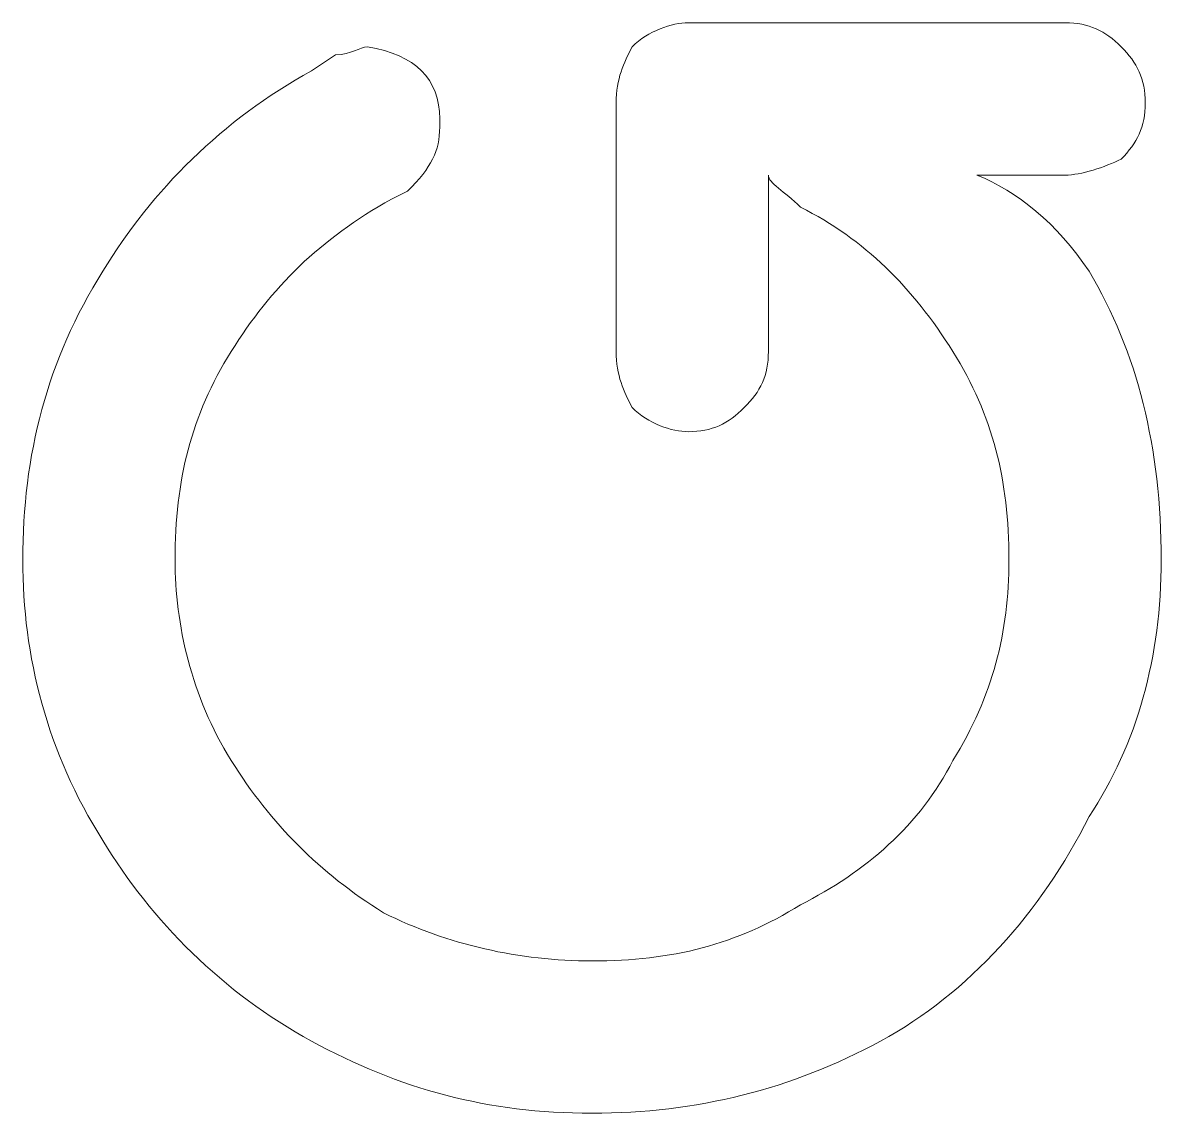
# Model space of a CAD drawing. Header units: inches. Extents: x -1525 to 612, y 0 to 1008.
# Drawn here: x 524.64 to 533.16, y 726.6 to 734.76 of the extents above; entities that cross this region are included whole.
import ezdxf

# ---------------------------------------------------------------- set-up
doc = ezdxf.new("R2010")
doc.units = ezdxf.units.IN
doc.header["$MEASUREMENT"] = 0
doc.layers.add('Layer 1', color=7, linetype='Continuous', lineweight=0)

# ---------------------------------------------------------------- blocks, each defined once
blk = doc.blocks.new('Block_33')
at = {"layer": 'Layer 1'}
blk.add_open_spline([(527.52, 733.5), (527.52, 733.5), (527.4, 733.4399), (527.4, 733.4399), (526.86, 733.14), (526.5, 732.78), (526.2, 732.3), (525.9, 731.8199), (525.78, 731.34), (525.78, 730.74), (525.78, 730.2599), (525.9, 729.72), (526.2, 729.24), (526.5, 728.7599), (526.86, 728.4), (527.34, 728.1), (527.82, 727.86), (528.36, 727.74), (528.9, 727.74), (529.5, 727.74), (529.98, 727.86), (530.46, 728.16), (530.94, 728.4), (531.36, 728.7599), (531.6, 729.24), (531.9, 729.72), (532.02, 730.2), (532.02, 730.74), (532.02, 731.34), (531.9, 731.8199), (531.6, 732.3), (531.3, 732.78), (530.94, 733.14), (530.46, 733.3799), (530.34, 733.5), (530.22, 733.56), (530.22, 733.62), (530.22, 733.62), (530.22, 732.3), (530.22, 732.3), (530.22, 732.12), (530.16, 732), (530.04, 731.8799), (529.92, 731.7599), (529.8, 731.7), (529.62, 731.7), (529.5, 731.7), (529.32, 731.7599), (529.2, 731.8799), (529.14, 732), (529.08, 732.12), (529.08, 732.3), (529.08, 732.3), (529.08, 734.16), (529.08, 734.16), (529.08, 734.34), (529.14, 734.46), (529.2, 734.58), (529.32, 734.7), (529.5, 734.7599), (529.62, 734.7599), (529.62, 734.7599), (532.44, 734.7599), (532.44, 734.7599), (532.62, 734.7599), (532.74, 734.7), (532.86, 734.58), (532.98, 734.46), (533.04, 734.34), (533.04, 734.16), (533.04, 733.98), (532.98, 733.86), (532.86, 733.74), (532.74, 733.68), (532.56, 733.62), (532.44, 733.62), (532.44, 733.62), (531.78, 733.62), (531.78, 733.62), (532.08, 733.5), (532.38, 733.2599), (532.62, 732.9), (532.98, 732.3), (533.16, 731.58), (533.16, 730.74), (533.16, 730.02), (532.98, 729.36), (532.62, 728.8199), (532.26, 728.1), (531.72, 727.5), (531.06, 727.14), (530.4, 726.78), (529.68, 726.6), (528.9, 726.6), (528.12, 726.6), (527.46, 726.78), (526.8, 727.14), (526.14, 727.5), (525.6, 728.04), (525.24, 728.64), (524.82, 729.3), (524.64, 730.02), (524.64, 730.74), (524.64, 731.52), (524.82, 732.24), (525.24, 732.9), (525.6, 733.5), (526.14, 734.04), (526.8, 734.4), (526.8, 734.4), (526.98, 734.52), (526.98, 734.52), (527.1, 734.52), (527.16, 734.58), (527.22, 734.58), (527.58, 734.52), (527.76, 734.34), (527.76, 734.04), (527.76, 734.04), (527.76, 733.98), (527.76, 733.98), (527.76, 733.8), (527.7, 733.68), (527.52, 733.5)], degree=3, knots=[0, 0, 0, 0, 1, 1, 1, 2, 2, 2, 3, 3, 3, 4, 4, 4, 5, 5, 5, 6, 6, 6, 7, 7, 7, 8, 8, 8, 9, 9, 9, 10, 10, 10, 11, 11, 11, 12, 12, 12, 13, 13, 13, 14, 14, 14, 15, 15, 15, 16, 16, 16, 17, 17, 17, 18, 18, 18, 19, 19, 19, 20, 20, 20, 21, 21, 21, 22, 22, 22, 23, 23, 23, 24, 24, 24, 25, 25, 25, 26, 26, 26, 27, 27, 27, 28, 28, 28, 29, 29, 29, 30, 30, 30, 31, 31, 31, 32, 32, 32, 33, 33, 33, 34, 34, 34, 35, 35, 35, 36, 36, 36, 37, 37, 37, 38, 38, 38, 39, 39, 39, 40, 40, 40, 41, 41, 41, 41], dxfattribs=at)
blk = doc.blocks.new('Block_32')
at = {"layer": 'Layer 1'}
blk.add_blockref('Block_33', (0, 0), dxfattribs=at)

msp = doc.modelspace()

# ---------------------------------------------------------------- block references
at = {"layer": 'Layer 1'}
msp.add_blockref('Block_32', (0, 0), dxfattribs=at)

doc.saveas('drawing.dxf')
